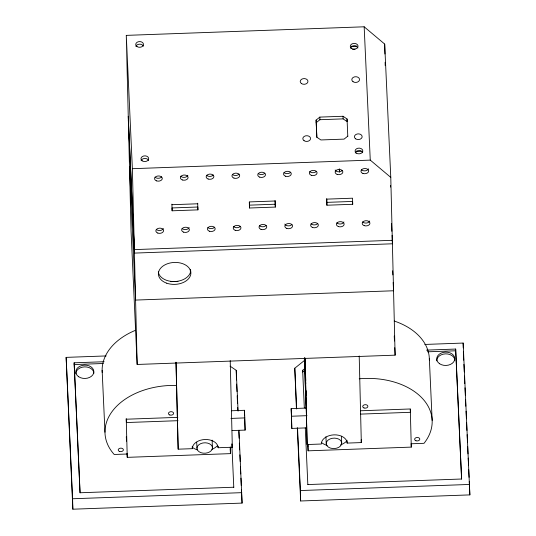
<?xml version="1.0" encoding="UTF-8"?>
<svg xmlns="http://www.w3.org/2000/svg" width="536" height="536" viewBox="0 0 536 536"><rect width="100%" height="100%" fill="white"/><g stroke="black" fill="none" stroke-linecap="round" stroke-linejoin="round"><path stroke-width="0.8" d="M316.83 137.404L316.093 120.098L319.831 117.103L343.053 116.265L347.053 118.985L347.784 136.285M316.16 122.711L319.898 119.716L343.114 118.878L347.114 121.592L347.053 118.985M347.837 136.124L344.099 139.119L320.876 139.956L316.877 137.243L316.093 120.098M296.421 408.606L294.793 368.205L305.024 360.011M304.609 370.49L302.686 372.038L302.646 370.296L304.569 368.755M126.275 35.376L364.165 26.8L384.68 44.066L390.778 177.383L395.119 355.16L137.156 364.46L131.059 231.143L126.275 35.376L132.372 168.693L137.156 364.46M351.562 46.203L356.574 46.022M352.547 49.413L355.053 49.319M132.372 168.693L370.262 160.117L390.778 177.383M171.976 204.712L197.777 203.78M249.515 208.008L249.367 201.918L275.162 200.993L275.316 207.084L249.515 208.008L249.387 205.154L275.182 204.223L275.089 200.417M326.779 202.367L352.574 201.435L352.701 204.29L326.906 205.221L326.685 198.561M197.925 209.871L197.791 207.017L171.996 207.948L172.13 210.802L197.925 209.871L197.697 203.211M392.312 240.309L134.348 249.609L128.251 116.292M170.783 281.661L177.986 281.4M238.962 430.24L242.078 503.096L72.849 509.2L66.129 357.378L106.155 355.931M424.793 344.447L463.151 343.06L469.871 494.889L300.649 500.986L297.299 427.748M80.038 492.839L74.129 362.812L104.125 361.726M426.509 350.108L455.674 349.057L461.617 479.01L307.872 484.557M74.169 364.547L103.334 363.495M427.386 351.817L455.714 350.792L455.674 349.057M231.425 410.77L244.456 410.295L244.805 417.913L245.106 430.1L232.068 430.569M306.471 427.882L291.812 428.411L291.162 408.613L306.646 408.057M177.838 417.356L126.248 419.212L127.253 457.349L230.44 453.63L230.272 447.004M360.353 410.777L410.281 408.975L411.286 447.111L308.1 450.83L307.805 444.404M230.956 418.415L244.805 417.913M291.812 428.411L291.51 416.231L306.994 415.675M177.992 420.686L126.402 422.549L126.215 418.529M360.507 414.107L410.435 412.305L410.288 409.095M175.975 362.202L178.16 449.181L192.35 448.672A12.904 8.703 -2.6 0 1 205.033 439.507A12.904 8.703 -2.6 0 1 218.145 447.741L232.336 447.232L230.219 360.607M304.977 358.383L307.148 444.532L321.332 444.022A12.904 8.703 -2.6 0 1 334.022 434.857A12.904 8.703 -2.6 0 1 347.134 443.091L361.318 442.582L359.2 355.958M127.099 454.019L114.201 454.481A66.451 44.803 -2.6 0 1 115.032 407.936A66.451 44.803 -2.6 0 1 176.579 385.438M411.132 443.781L424.03 443.312A66.451 44.803 -2.6 0 0 421.162 397.136A66.451 44.803 -2.6 0 0 359.221 378.805M233.817 487.224L80.072 492.765L74.129 362.812M72.849 509.2L72.594 498.761L241.816 492.658M300.649 500.986L300.395 490.547L469.616 484.443M230.071 366.142L236.222 370.322L238.091 411.099M463.714 360.199L463.365 351.897M463.901 364.38L464.25 371.91M464.437 376.091L464.786 383.622M464.973 387.803L465.322 395.334M465.509 399.514L465.818 406.208M466.045 411.226L466.394 418.757M466.581 422.938L466.923 430.468M467.117 434.656L467.459 442.18M467.653 446.367L467.995 453.892M468.189 458.079L468.531 465.61M468.725 469.791L469.067 477.321M469.261 481.502L469.871 494.889M455.714 350.792L461.583 479.084M429.329 358.517L432.157 420.418M411.139 443.895L411.286 447.111M390.469 185.456L390.543 187.084M391.548 223.646L391.823 231.291M392.084 235.311L392.399 243.793L134.429 253.093L128.332 119.776M392.633 270.781L392.821 274.941M393.163 282.445L393.545 290.773L135.581 300.073L129.484 166.756M394.241 335.998L394.469 340.997M394.777 347.663L395.119 355.16M364.165 26.8L370.262 160.117M361.19 439.721L361.318 442.582M339.395 169.389L339.502 171.848M339.288 168.78L339.442 172.056M347 440.237L347.134 443.091M341.392 436.217L341.707 443.078A7.745 5.219 -2.6 0 1 330.21 448.016A7.745 5.219 -2.6 0 1 329.988 438.971A7.745 5.219 -2.6 0 1 341.707 443.078M325.915 436.78L326.23 443.634M304.79 358.216L305.808 380.46M304.589 357.914L304.703 360.319M305.775 383.823L304.763 358.437M306.116 391.293L306.304 395.447M306.156 408.311L304.327 358.343M307.61 444.203L307.724 446.676L307.664 444.304M302.646 370.296L304.327 407.896M305.272 427.842L307.838 484.624M294.793 368.205L296.663 408.988M297.534 428.13L300.395 490.547M291.162 408.613L291.51 416.231M275.182 204.223L275.316 207.084M245.106 430.1L244.677 419.232M236.631 384.091L236.972 391.582M237.167 395.742L237.508 403.233M237.696 407.394L237.85 410.723M238.801 431.527L239.103 438.187M239.337 443.178L239.639 449.838M239.867 454.83L240.175 461.489M240.403 466.481L240.744 473.971M240.932 478.132L241.274 485.623M241.468 489.783L242.078 503.096M232.202 444.371L232.336 447.232M231.833 443.855L233.783 487.298M230.219 448.813L230.44 453.63M218.085 446.314L218.145 447.741M212.102 440.116L212.45 447.734A7.745 5.219 -2.6 0 1 200.953 452.679A7.745 5.219 -2.6 0 1 200.732 443.634A7.745 5.219 -2.6 0 1 212.45 447.734M190.253 269.467L190.441 273.568M196.692 442.2L196.973 448.297M192.25 446.528L192.35 448.672M126.308 436.766L126.422 439.259L126.362 436.773M127.066 453.335L127.253 457.349M102.135 370.316L104.969 432.21M66.129 357.378L72.594 498.761M463.151 343.06L463.272 347.884M384.68 44.066L384.922 54.002M385.123 62.283L385.203 65.593M352.701 204.29L352.554 198.199L326.759 199.131L326.906 205.221M343.053 116.265L343.114 118.878M319.831 117.103L319.898 119.716M307.939 444.203L308.1 450.83M306.244 390.818L306.324 393.98M305.031 357.914L307.148 444.532M304.642 357.948L305.688 400.66M249.314 202.112L249.387 205.154M244.456 410.295L244.597 415.983M236.222 370.322L236.463 379.957M176.049 362.564L178.16 449.181M171.902 204.136L172.13 210.802M126.483 437.034L126.583 441.182M190.749 270.687A16.261 10.968 -2.6 0 1 174.783 281.521A16.261 10.968 -2.6 0 1 158.314 271.853M355.234 152.995A3.873 2.861 -1.4 0 1 358.879 150.737A3.873 2.861 -1.4 0 1 362.711 152.72M141.122 160.713A3.873 2.861 -1.4 0 1 144.767 158.455A3.873 2.861 -1.4 0 1 148.599 160.438M350.443 48.24A3.873 2.861 -1.4 0 1 354.088 45.989A3.873 2.861 -1.4 0 1 357.921 47.972M135.896 46.438A3.873 2.861 -1.4 0 1 139.541 44.187A3.873 2.861 -1.4 0 1 143.373 46.17M161.684 176.88A3.873 2.613 -2.6 0 1 154.978 177.121M187.848 175.305A3.873 2.613 -2.6 0 1 184.665 177.336A3.873 2.613 -2.6 0 1 180.779 176.19M213.274 175.017A3.873 2.613 -2.6 0 1 206.574 175.259M239.069 174.093A3.873 2.613 -2.6 0 1 232.369 174.334M264.871 173.161A3.873 2.613 -2.6 0 1 258.164 173.403M290.666 172.23A3.873 2.613 -2.6 0 1 283.959 172.471M316.461 171.299A3.873 2.613 -2.6 0 1 309.761 171.54M342.256 170.368A3.873 2.613 -2.6 0 1 338.43 171.795A3.873 2.613 -2.6 0 1 335.154 169.999M368.426 168.8A3.873 2.613 -2.6 0 1 365.237 170.823A3.873 2.613 -2.6 0 1 361.351 169.684M163.326 228.443A3.873 2.613 -2.6 0 1 160.143 230.473A3.873 2.613 -2.6 0 1 156.257 229.328M189.128 227.512A3.873 2.613 -2.6 0 1 185.938 229.542A3.873 2.613 -2.6 0 1 182.052 228.396M214.547 227.224A3.873 2.613 -2.6 0 1 207.847 227.465M240.349 226.293A3.873 2.613 -2.6 0 1 233.642 226.534M266.144 225.368A3.873 2.613 -2.6 0 1 259.444 225.609M291.939 224.437A3.873 2.613 -2.6 0 1 288.113 225.857A3.873 2.613 -2.6 0 1 284.837 224.061M317.734 223.505A3.873 2.613 -2.6 0 1 311.034 223.746M343.904 221.931A3.873 2.613 -2.6 0 1 340.722 223.961A3.873 2.613 -2.6 0 1 336.829 222.815M369.699 221A3.873 2.613 -2.6 0 1 366.517 223.03A3.873 2.613 -2.6 0 1 362.631 221.884M361.123 150.931A9.079 6.707 -1.4 0 1 356.427 151.098M75.851 373.86A9.038 6.673 -1.4 0 1 84.574 366.872A9.038 6.673 -1.4 0 1 93.907 373.21M436.76 360.849A9.038 6.673 -1.4 0 1 445.483 353.861A9.038 6.673 -1.4 0 1 454.816 360.199M102.249 372.661A66.451 44.803 -2.6 0 1 135.34 330.364M394.235 321.031A66.451 44.803 -2.6 0 1 429.349 360.078M346.631 441.074A15.49 10.445 -2.6 0 1 340.467 444.94M327.235 445.416A15.49 10.445 -2.6 0 1 321.493 442.535M217.375 445.731A15.49 10.445 -2.6 0 1 211.888 449.342M197.295 449.865A15.49 10.445 -2.6 0 1 192.236 447.198M166.756 283.202A16.261 10.968 -2.6 0 0 190.896 272.824A16.261 10.968 -2.6 0 0 166.287 264.208A16.261 10.968 -2.6 0 0 166.756 283.202M351.509 48.354A3.873 2.861 -1.4 0 0 357.927 46.84A3.873 2.861 -1.4 0 0 353.023 43.517A3.873 2.861 -1.4 0 0 351.509 48.354M136.961 46.552A3.873 2.861 -1.4 0 0 143.38 45.037A3.873 2.861 -1.4 0 0 138.476 41.708A3.873 2.861 -1.4 0 0 136.961 46.552M156.552 180.88A3.873 2.613 -2.6 0 0 162.301 178.414A3.873 2.613 -2.6 0 0 156.438 176.364A3.873 2.613 -2.6 0 0 156.552 180.88M157.825 233.086A3.873 2.613 -2.6 0 0 163.574 230.621A3.873 2.613 -2.6 0 0 157.718 228.564A3.873 2.613 -2.6 0 0 157.825 233.086M208.142 179.024A3.873 2.613 -2.6 0 0 213.891 176.552A3.873 2.613 -2.6 0 0 208.035 174.501A3.873 2.613 -2.6 0 0 208.142 179.024M209.422 231.23A3.873 2.613 -2.6 0 0 215.171 228.758A3.873 2.613 -2.6 0 0 209.308 226.708A3.873 2.613 -2.6 0 0 209.422 231.23M182.347 179.955A3.873 2.613 -2.6 0 0 188.096 177.483A3.873 2.613 -2.6 0 0 182.233 175.433A3.873 2.613 -2.6 0 0 182.347 179.955M183.62 232.155A3.873 2.613 -2.6 0 0 189.369 229.689A3.873 2.613 -2.6 0 0 183.513 227.639A3.873 2.613 -2.6 0 0 183.62 232.155M233.937 178.093A3.873 2.613 -2.6 0 0 239.686 175.62A3.873 2.613 -2.6 0 0 233.83 173.57A3.873 2.613 -2.6 0 0 233.937 178.093M235.217 230.299A3.873 2.613 -2.6 0 0 240.965 227.827A3.873 2.613 -2.6 0 0 235.103 225.777A3.873 2.613 -2.6 0 0 235.217 230.299M259.739 177.161A3.873 2.613 -2.6 0 0 265.488 174.696A3.873 2.613 -2.6 0 0 259.625 172.639A3.873 2.613 -2.6 0 0 259.739 177.161M261.012 229.368A3.873 2.613 -2.6 0 0 266.76 226.895A3.873 2.613 -2.6 0 0 260.905 224.845A3.873 2.613 -2.6 0 0 261.012 229.368M337.124 174.374A3.873 2.613 -2.6 0 0 342.873 171.902A3.873 2.613 -2.6 0 0 337.017 169.852A3.873 2.613 -2.6 0 0 337.124 174.374M338.404 226.581A3.873 2.613 -2.6 0 0 344.152 224.108A3.873 2.613 -2.6 0 0 338.29 222.058A3.873 2.613 -2.6 0 0 338.404 226.581M311.329 175.305A3.873 2.613 -2.6 0 0 317.078 172.833A3.873 2.613 -2.6 0 0 311.222 170.783A3.873 2.613 -2.6 0 0 311.329 175.305M312.609 227.505A3.873 2.613 -2.6 0 0 318.357 225.04A3.873 2.613 -2.6 0 0 312.495 222.989A3.873 2.613 -2.6 0 0 312.609 227.505M285.534 176.23A3.873 2.613 -2.6 0 0 291.283 173.765A3.873 2.613 -2.6 0 0 285.42 171.714A3.873 2.613 -2.6 0 0 285.534 176.23M286.807 228.436A3.873 2.613 -2.6 0 0 292.555 225.971A3.873 2.613 -2.6 0 0 286.7 223.914A3.873 2.613 -2.6 0 0 286.807 228.436M362.926 173.443A3.873 2.613 -2.6 0 0 368.674 170.971A3.873 2.613 -2.6 0 0 362.812 168.92A3.873 2.613 -2.6 0 0 362.926 173.443M364.199 225.649A3.873 2.613 -2.6 0 0 369.947 223.177A3.873 2.613 -2.6 0 0 364.085 221.127A3.873 2.613 -2.6 0 0 364.199 225.649M142.187 160.82A3.873 2.861 -1.4 0 0 148.606 159.306A3.873 2.861 -1.4 0 0 143.702 155.983A3.873 2.861 -1.4 0 0 142.187 160.82M356.299 153.102A3.873 2.861 -1.4 0 0 362.718 151.588A3.873 2.861 -1.4 0 0 357.813 148.264A3.873 2.861 -1.4 0 0 356.299 153.102M355.649 138.831A3.873 2.861 -1.4 0 0 362.061 137.316A3.873 2.861 -1.4 0 0 357.164 133.993A3.873 2.861 -1.4 0 0 355.649 138.831M353.036 81.7A3.873 2.861 -1.4 0 0 359.448 80.186A3.873 2.861 -1.4 0 0 354.551 76.856A3.873 2.861 -1.4 0 0 353.036 81.7M304.053 140.693A3.873 2.861 -1.4 0 0 310.471 139.179A3.873 2.861 -1.4 0 0 305.567 135.849A3.873 2.861 -1.4 0 0 304.053 140.693M301.44 83.556A3.873 2.861 -1.4 0 0 307.858 82.042A3.873 2.861 -1.4 0 0 302.954 78.712A3.873 2.861 -1.4 0 0 301.44 83.556M78.671 376.741A9.038 6.673 -1.4 0 0 93.639 373.203A9.038 6.673 -1.4 0 0 82.209 365.438A9.038 6.673 -1.4 0 0 78.671 376.741M439.574 363.73A9.038 6.673 -1.4 0 0 454.548 360.199A9.038 6.673 -1.4 0 0 443.111 352.433A9.038 6.673 -1.4 0 0 439.574 363.73M169.778 414.971A2.58 1.742 -2.6 0 0 173.61 413.33A2.58 1.742 -2.6 0 0 169.704 411.956A2.58 1.742 -2.6 0 0 169.778 414.971M119.548 451.446A2.58 1.742 -2.6 0 0 123.381 449.798A2.58 1.742 -2.6 0 0 119.474 448.431A2.58 1.742 -2.6 0 0 119.548 451.446M364.038 407.97A2.58 1.742 -2.6 0 0 367.87 406.322A2.58 1.742 -2.6 0 0 363.964 404.955A2.58 1.742 -2.6 0 0 364.038 407.97M415.963 440.76A2.58 1.742 -2.6 0 0 419.795 439.111A2.58 1.742 -2.6 0 0 415.889 437.745A2.58 1.742 -2.6 0 0 415.963 440.76"/></g></svg>
